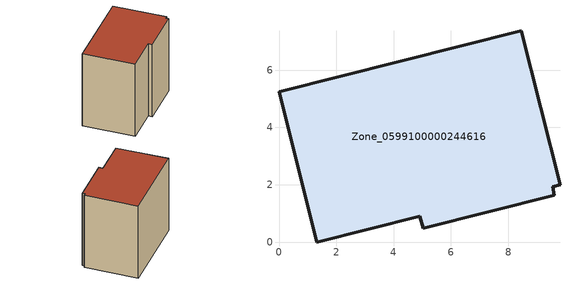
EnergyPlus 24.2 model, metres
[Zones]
Zone_0599100000244616
 floor ground (C_G): 4.92,0.9 1.32,0 0,5.25 8.45,7.36 9.8,1.99 9.55,1.93 9.61,1.63 5.03,0.48 z0
 wall outside (C_F): 8.45,7.36 0,5.25 1.32,0 4.92,0.9 5.03,0.48 9.61,1.63 9.55,1.93 9.8,1.99 8.45,7.36 z0:8.32
 roof outside (C_R): 9.55,1.93 9.8,1.99 8.45,7.36 0,5.25 1.32,0 4.92,0.9 5.03,0.48 9.61,1.63 z8.32
[BUILDING]
Pand.0599100000244616: North Axis=0; Terrain=City; Loads Convergence Tolerance Value=0.04; Temperature Convergence Tolerance Value=0.4; Solar Distribution=FullExterior; Maximum Number of Warmup Days=25; Minimum Number of Warmup Days=1
[Site:Location]
Rotterdam.The.Hague.AP_ZH_NLD Design_Conditions: Latitude=51.96; Longitude=4.45; Time Zone=1; Elevation=-4.5
[SITE:GROUNDTEMPERATURE:BUILDINGSURFACE]
18, 18, 18, 18, 18, 18, 18, 18, 18, 18, 18, 18
[MATERIAL] Thermal Absorptance=0.9; Solar Absorptance=0.7; Visible Absorptance=0.7
Name | Roughness | Thickness | Conductivity | Density | Specific Heat
G.TI.1975-1991 | MediumSmooth | 0.15 | 0.288461 | 540 | 1210
F.TI.1975-1991 | Rough | 0.3 | 0.230769 | 1920 | 840
R.TI.1975-1991 | MediumRough | 0.2 | 0.153846 | 1500 | 1000
[CONSTRUCTION]
C_G: G.TI.1975-1991
C_F: F.TI.1975-1991
C_R: R.TI.1975-1991
[ZONE]
Zone_0599100000244616: Type=1; Multiplier=1; Ceiling Height=Autocalculate; Volume=Autocalculate; Floor Area=autocalculate; Part of Total Floor Area=Yes
[ZONEINFILTRATION:DESIGNFLOWRATE]
Infil_Zone_0599100000244616: Zone or ZoneList or Space or SpaceList=Zone_0599100000244616; Schedule=AlwaysOn; Design Flow Rate Calculation Method=Flow/Area; Flow Rate per Floor Area=0.003; Constant Term Coefficient=1; Temperature Term Coefficient=0; Velocity Term Coefficient=0; Velocity Squared Term Coefficient=0
[HVACTEMPLATE:ZONE:IDEALLOADSAIRSYSTEM]
Zone_0599100000244616: Maximum Heating Supply Air Temperature=50; Minimum Cooling Supply Air Temperature=13; Maximum Heating Supply Air Humidity Ratio=0.0156; Minimum Cooling Supply Air Humidity Ratio=0.0077; Heating Limit=NoLimit; Cooling Limit=NoLimit; Dehumidification Control Type=ConstantSensibleHeatRatio; Cooling Sensible Heat Ratio=0.7; Dehumidification Setpoint=60; Humidification Control Type=None; Humidification Setpoint=30; Outdoor Air Method=None; Outdoor Air Flow Rate per Person=0.00944; Outdoor Air Flow Rate per Zone Floor Area=0; Outdoor Air Flow Rate per Zone=0; Demand Controlled Ventilation Type=None; Outdoor Air Economizer Type=NoEconomizer; Heat Recovery Type=None; Sensible Heat Recovery Effectiveness=0.7; Latent Heat Recovery Effectiveness=0.65
[ZONECONTROL:THERMOSTAT]
ThermostatControl_Zone_0599100000244616: Zone or ZoneList=Zone_0599100000244616; Control Type Schedule=DualSetpointControlType; Control 1=Thermostat_Zone_0599100000244616; Temperature Difference Between Cutout And Setpoint=0
[THERMOSTATSETPOINT:DUALSETPOINT]
Thermostat_Zone_0599100000244616: Heating Setpoint Temperature Schedule=HeatingSetpoint_Zone_0599100000244616; Cooling Setpoint Temperature Schedule=CoolingSetpoint_Zone_0599100000244616
[SCHEDULE:COMPACT]
HeatingSetpoint_Zone_0599100000244616: Through: 12/31, For: AllDays, Until: 24:00, 21
CoolingSetpoint_Zone_0599100000244616: Through: 12/31, For: AllDays, Until: 24:00, 24
DualSetpointControlType: Through: 12/31, For: AllDays, Until: 24:00, 4
AlwaysOn: Through: 12/31, For: AllDays, Until: 24:00, 1
